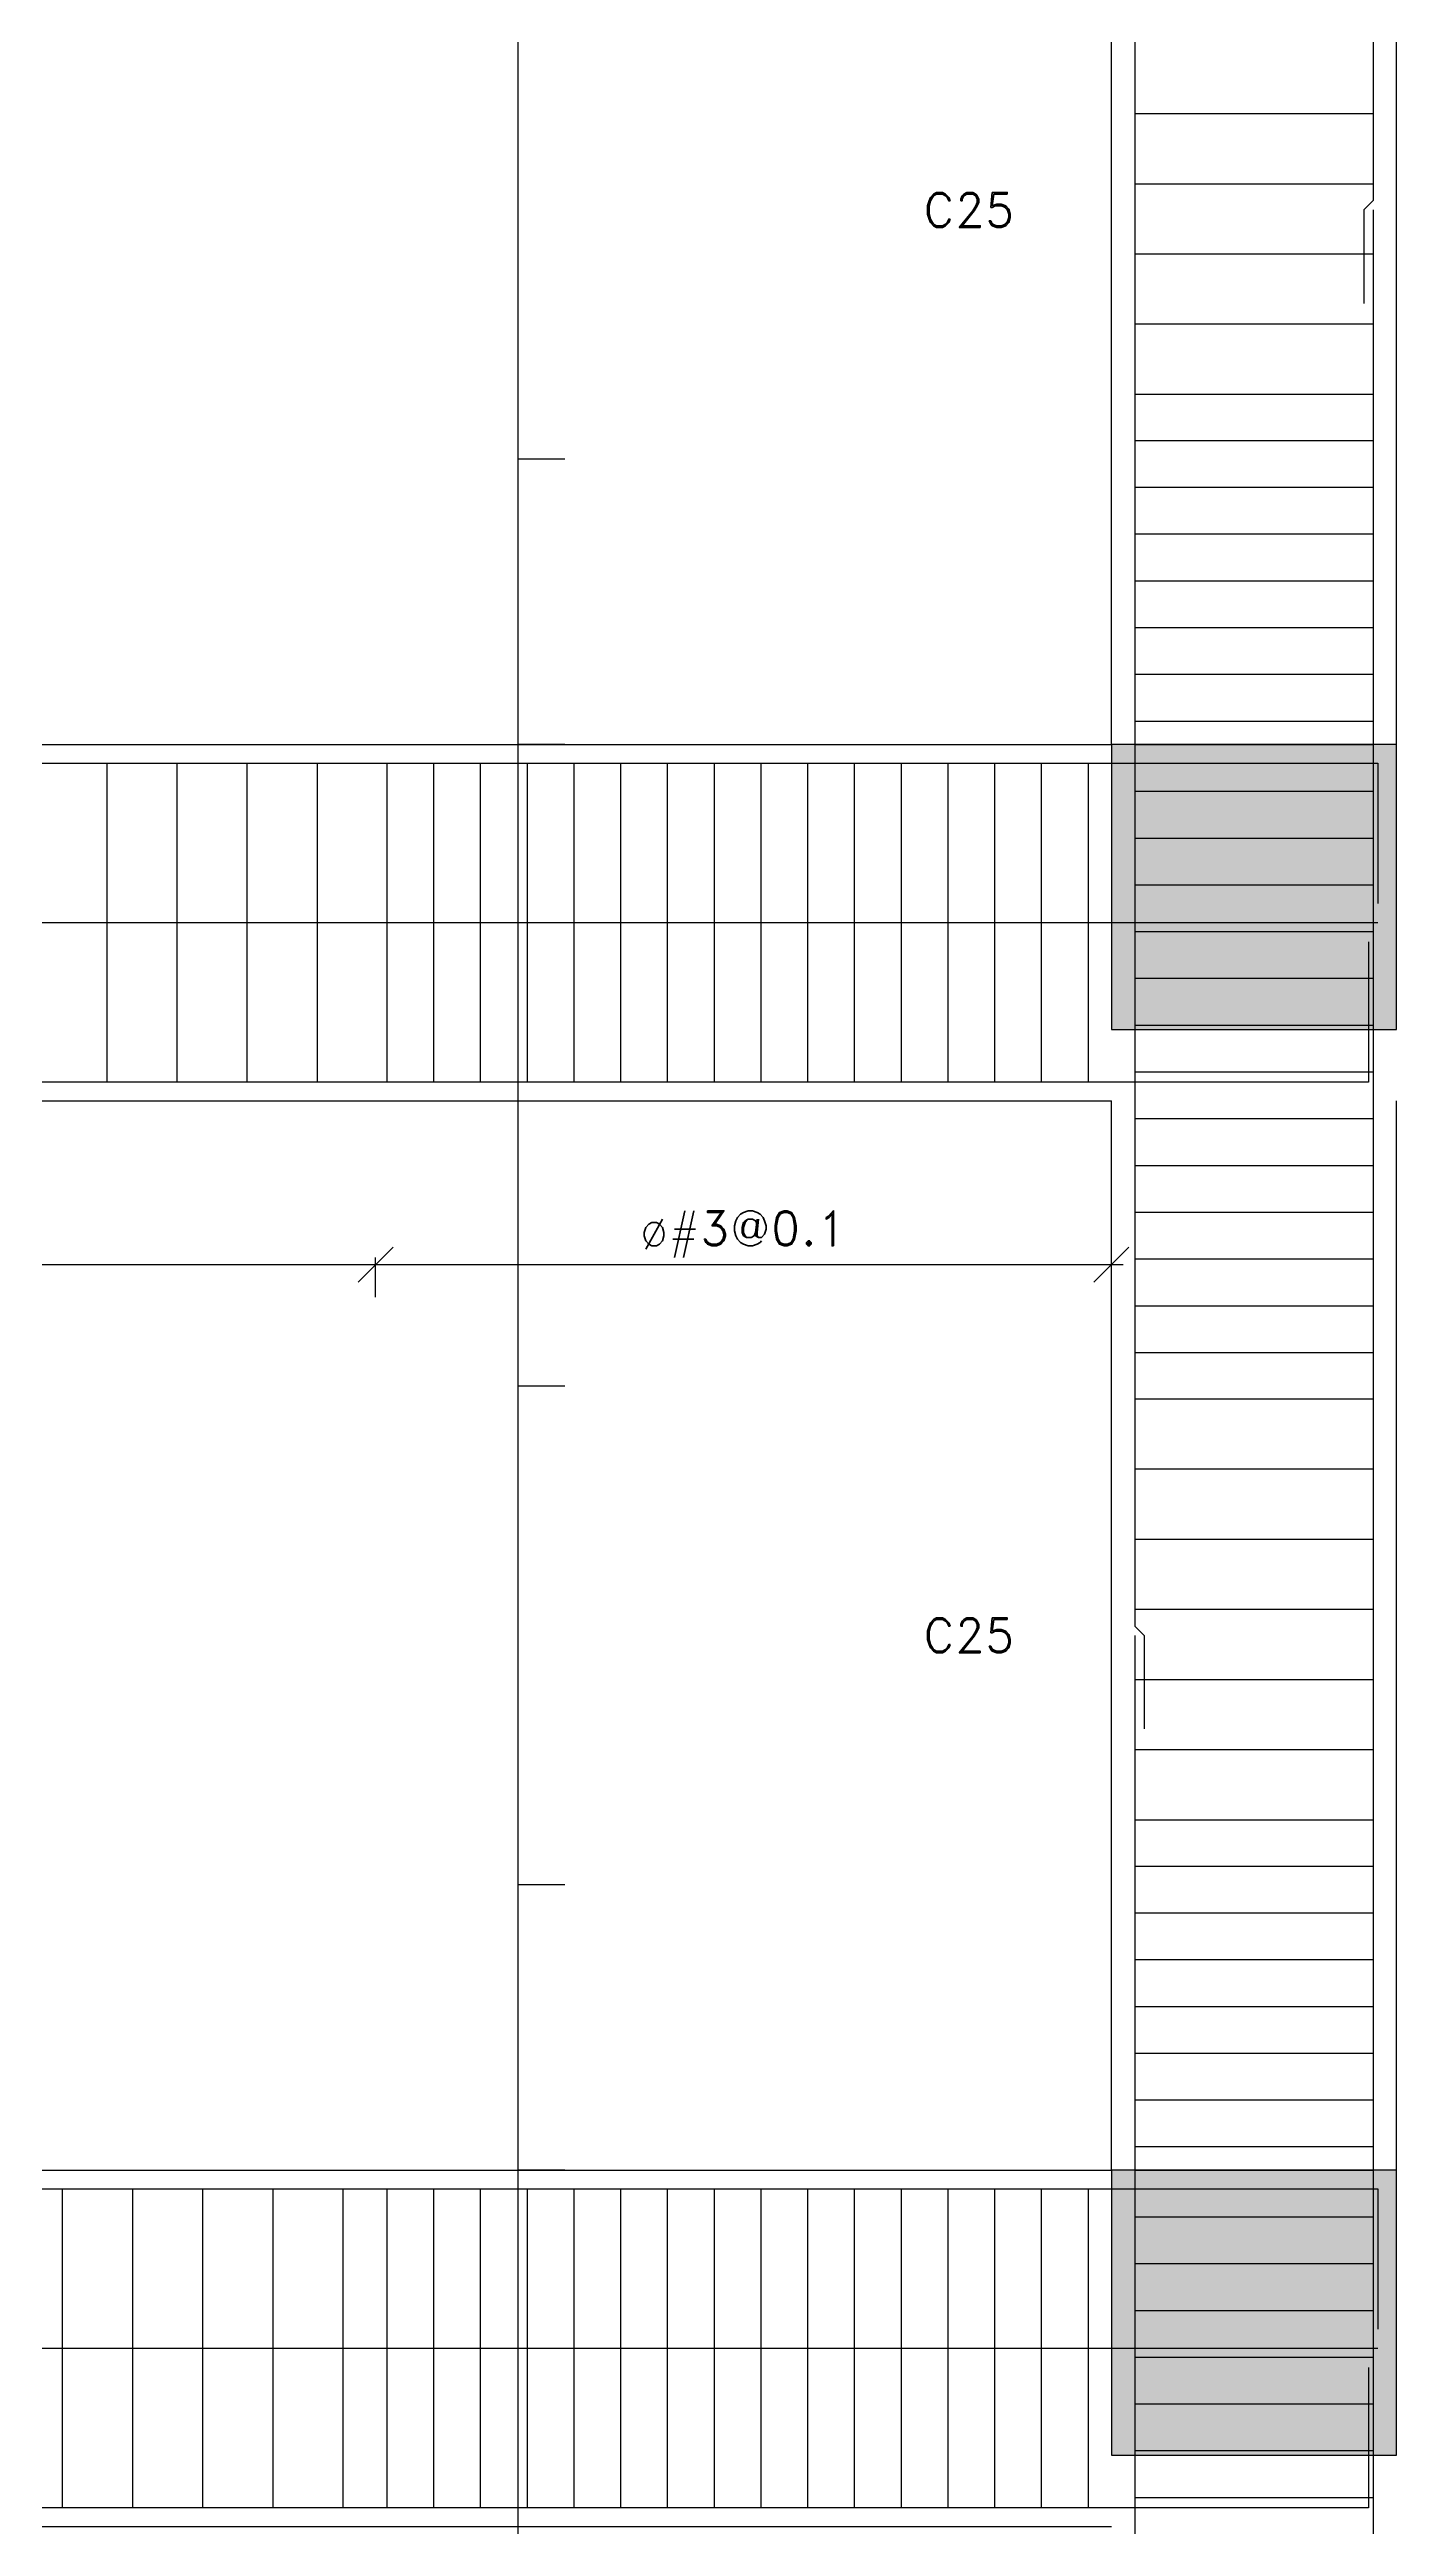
# Model space of a CAD drawing. Header units: inches. Extents: x 2674 to 28325, y -8016 to 21827.
# Drawn here: x 11392.3 to 11536.3, y -2017.1 to -1752.3 of the extents above; entities that cross this region are included whole.
import ezdxf

# ---------------------------------------------------------------- set-up
doc = ezdxf.new("R2010")
doc.units = ezdxf.units.IN
doc.header["$MEASUREMENT"] = 0
for name, color, linetype in [('Beam', 3, 'Continuous'), ('Beam elevation contour', 7, 'Continuous'), ('Beam rebar bot', 2, 'Continuous'), ('Beam rebar top', 2, 'Continuous'), ('Beam tie corner', 6, 'Continuous'), ('Beam tie mid', 4, 'Continuous'), ('Column elevation contorno', 7, 'Continuous'), ('Dimensions', 7, 'Continuous'), ('Porticos', 7, 'Continuous'), ('Texts', 7, 'Continuous')]:
    doc.layers.add(name, color=color, linetype=linetype)
doc.layers.add('Beam torsion rebar', color=7, linetype='Continuous', true_color=0xaf0000)
doc.styles.add('Letra', font='romand.shx')
doc.dimstyles.new('Dimension', dxfattribs={"dimscale": 0.083333, "dimtxt": 0.025, "dimasz": 0.025, "dimexe": 0.015, "dimexo": 0.03, "dimgap": 0.015, "dimtad": 1, "dimdec": 1, "dimzin": 0, "dimdsep": 46, "dimlunit": 4, "dimtxsty": 'Letra', "dimblk": 'OBLIQUE', "dimcen": 0.015, "dimdle": 0.025, "dimclrd": 256, "dimclre": 1, "dimclrt": 4, "dimadec": 0, "dimazin": 0, "dimtfac": 1, "dimtdec": 1, "dimtofl": 0, "dimtmove": 0, "dimatfit": 3, "dimfxl": 1, "dimtolj": 1, "dimtzin": 0, "dimarcsym": 0})

# ---------------------------------------------------------------- blocks, each defined once
blk = doc.blocks.new('_Oblique')
at = {"color": 0, "linetype": 'ByBlock', "lineweight": -2}
blk.add_line((-0.5, -0.5), (0.5, 0.5), dxfattribs=at)
blk = doc.blocks.new('*D647')
at = {"layer": 'Defpoints', "color": 0, "transparency": 16777216}
for p in [(11442.37, -1796.11), (11447.37, -1796.11), (11447.37, -1826.61)]:
    blk.add_point(p, dxfattribs=at)
at = {"layer": 'Dimensions', "color": 1, "linetype": 'ByBlock', "lineweight": -2, "transparency": 16777216}
for p, q in [((11447.37, -1796.11), (11442.37, -1796.11)), ((11447.37, -1826.61), (11442.37, -1826.61))]:
    blk.add_line(p, q, dxfattribs=at)
at = {"layer": 'Dimensions', "linetype": 'ByBlock', "lineweight": -2, "transparency": 16777216}
blk.add_line((11442.37, -1826.62), (11442.37, -1796.11), dxfattribs=at)
at = {"layer": 'Dimensions', "lineweight": -2, "transparency": 16777216, "xscale": 0.006249999999999999, "yscale": 0.006249999999999999, "zscale": 0.006249999999999999}
for p, rotation in [((11442.37, -1796.11), 90), ((11442.37, -1826.61), 270)]:
    blk.add_blockref('_Oblique', p, dxfattribs=dict(at, rotation=rotation))
at = {"layer": 'Dimensions', "color": 4, "transparency": 16777216, "insert": (11442.37, -1811.36), "char_height": 0.00625, "attachment_point": 5, "rotation": 90, "style": 'Letra'}
blk.add_mtext('\\A1;ø#3@0.1', dxfattribs=at)
blk = doc.blocks.new('*D649')
at = {"layer": 'Defpoints', "color": 0, "transparency": 16777216}
for p in [(11442.37, -1742.81), (11447.37, -1742.81), (11447.37, -1796.11)]:
    blk.add_point(p, dxfattribs=at)
at = {"layer": 'Dimensions', "color": 1, "linetype": 'ByBlock', "lineweight": -2, "transparency": 16777216}
for p, q in [((11447.37, -1742.81), (11442.37, -1742.81)), ((11447.37, -1796.11), (11442.37, -1796.11))]:
    blk.add_line(p, q, dxfattribs=at)
at = {"layer": 'Dimensions', "linetype": 'ByBlock', "lineweight": -2, "transparency": 16777216}
blk.add_line((11442.37, -1796.12), (11442.37, -1742.81), dxfattribs=at)
at = {"layer": 'Dimensions', "lineweight": -2, "transparency": 16777216, "xscale": 0.006249999999999999, "yscale": 0.006249999999999999, "zscale": 0.006249999999999999}
for p, rotation in [((11442.37, -1742.81), 90), ((11442.37, -1796.11), 270)]:
    blk.add_blockref('_Oblique', p, dxfattribs=dict(at, rotation=rotation))
at = {"layer": 'Dimensions', "color": 4, "transparency": 16777216, "insert": (11442.37, -1769.46), "char_height": 0.00625, "attachment_point": 5, "rotation": 90, "style": 'Letra'}
blk.add_mtext('\\A1;ø#3@0.15', dxfattribs=at)
blk = doc.blocks.new('*D650')
at = {"layer": 'Defpoints', "color": 0, "transparency": 16777216}
for p in [(11442.37, -1948.51), (11447.37, -1948.51), (11447.37, -1979.01)]:
    blk.add_point(p, dxfattribs=at)
at = {"layer": 'Dimensions', "color": 1, "linetype": 'ByBlock', "lineweight": -2, "transparency": 16777216}
for p, q in [((11447.37, -1948.51), (11442.37, -1948.51)), ((11447.37, -1979.01), (11442.37, -1979.01))]:
    blk.add_line(p, q, dxfattribs=at)
at = {"layer": 'Dimensions', "linetype": 'ByBlock', "lineweight": -2, "transparency": 16777216}
blk.add_line((11442.37, -1979.02), (11442.37, -1948.51), dxfattribs=at)
at = {"layer": 'Dimensions', "lineweight": -2, "transparency": 16777216, "xscale": 0.006249999999999999, "yscale": 0.006249999999999999, "zscale": 0.006249999999999999}
for p, rotation in [((11442.37, -1948.51), 90), ((11442.37, -1979.01), 270)]:
    blk.add_blockref('_Oblique', p, dxfattribs=dict(at, rotation=rotation))
at = {"layer": 'Dimensions', "color": 4, "transparency": 16777216, "insert": (11442.37, -1963.76), "char_height": 0.00625, "attachment_point": 5, "rotation": 90, "style": 'Letra'}
blk.add_mtext('\\A1;ø#3@0.1', dxfattribs=at)
blk = doc.blocks.new('*D651')
at = {"layer": 'Defpoints', "color": 0, "transparency": 16777216}
for p in [(11442.37, -1826.61), (11447.37, -1826.61), (11447.37, -1895.21)]:
    blk.add_point(p, dxfattribs=at)
at = {"layer": 'Dimensions', "color": 1, "linetype": 'ByBlock', "lineweight": -2, "transparency": 16777216}
for p, q in [((11447.37, -1826.61), (11442.37, -1826.61)), ((11447.37, -1895.21), (11442.37, -1895.21))]:
    blk.add_line(p, q, dxfattribs=at)
at = {"layer": 'Dimensions', "linetype": 'ByBlock', "lineweight": -2, "transparency": 16777216}
blk.add_line((11442.37, -1895.22), (11442.37, -1826.61), dxfattribs=at)
at = {"layer": 'Dimensions', "lineweight": -2, "transparency": 16777216, "xscale": 0.006249999999999999, "yscale": 0.006249999999999999, "zscale": 0.006249999999999999}
for p, rotation in [((11442.37, -1826.61), 90), ((11442.37, -1895.21), 270)]:
    blk.add_blockref('_Oblique', p, dxfattribs=dict(at, rotation=rotation))
at = {"layer": 'Dimensions', "color": 4, "transparency": 16777216, "insert": (11442.37, -1860.91), "char_height": 0.00625, "attachment_point": 5, "rotation": 90, "style": 'Letra'}
blk.add_mtext('\\A1;ø#3@0.1', dxfattribs=at)
blk = doc.blocks.new('*D652')
at = {"layer": 'Defpoints', "color": 0, "transparency": 16777216}
for p in [(11442.37, -1895.21), (11447.37, -1895.21), (11447.37, -1948.51)]:
    blk.add_point(p, dxfattribs=at)
at = {"layer": 'Dimensions', "color": 1, "linetype": 'ByBlock', "lineweight": -2, "transparency": 16777216}
for p, q in [((11447.37, -1895.21), (11442.37, -1895.21)), ((11447.37, -1948.51), (11442.37, -1948.51))]:
    blk.add_line(p, q, dxfattribs=at)
at = {"layer": 'Dimensions', "linetype": 'ByBlock', "lineweight": -2, "transparency": 16777216}
blk.add_line((11442.37, -1948.52), (11442.37, -1895.21), dxfattribs=at)
at = {"layer": 'Dimensions', "lineweight": -2, "transparency": 16777216, "xscale": 0.006249999999999999, "yscale": 0.006249999999999999, "zscale": 0.006249999999999999}
for p, rotation in [((11442.37, -1895.21), 90), ((11442.37, -1948.51), 270)]:
    blk.add_blockref('_Oblique', p, dxfattribs=dict(at, rotation=rotation))
at = {"layer": 'Dimensions', "color": 4, "transparency": 16777216, "insert": (11442.37, -1921.86), "char_height": 0.00625, "attachment_point": 5, "rotation": 90, "style": 'Letra'}
blk.add_mtext('\\A1;ø#3@0.15', dxfattribs=at)
blk = doc.blocks.new('*D654')
at = {"layer": 'Defpoints', "color": 0, "transparency": 16777216}
for p in [(11442.37, -1979.01), (11447.37, -1979.01), (11447.37, -2047.61)]:
    blk.add_point(p, dxfattribs=at)
at = {"layer": 'Dimensions', "color": 1, "linetype": 'ByBlock', "lineweight": -2, "transparency": 16777216}
for p, q in [((11447.37, -1979.01), (11442.37, -1979.01)), ((11447.37, -2047.61), (11442.37, -2047.61))]:
    blk.add_line(p, q, dxfattribs=at)
at = {"layer": 'Dimensions', "linetype": 'ByBlock', "lineweight": -2, "transparency": 16777216}
blk.add_line((11442.37, -2047.62), (11442.37, -1979.01), dxfattribs=at)
at = {"layer": 'Dimensions', "lineweight": -2, "transparency": 16777216, "xscale": 0.006249999999999999, "yscale": 0.006249999999999999, "zscale": 0.006249999999999999}
for p, rotation in [((11442.37, -1979.01), 90), ((11442.37, -2047.61), 270)]:
    blk.add_blockref('_Oblique', p, dxfattribs=dict(at, rotation=rotation))
at = {"layer": 'Dimensions', "color": 4, "transparency": 16777216, "insert": (11442.37, -2013.31), "char_height": 0.00625, "attachment_point": 5, "rotation": 90, "style": 'Letra'}
blk.add_mtext('\\A1;ø#3@0.1', dxfattribs=at)
blk = doc.blocks.new('*D217')
at = {"linetype": 'ByBlock', "lineweight": -2, "transparency": 16777216}
blk.add_line((730.7241, 7.4224), (732.3482, 7.4224), dxfattribs=at)
at = {"color": 1, "linetype": 'ByBlock', "lineweight": -2, "transparency": 16777216}
for p, q in [((730.7491, 7.3524), (730.7491, 7.4374)), ((732.3232, 7.3524), (732.3232, 7.4374))]:
    blk.add_line(p, q, dxfattribs=at)
at = {"layer": 'Defpoints', "transparency": 16777216}
for p in [(732.3232, 7.4224), (730.7491, 7.3224), (732.3232, 7.3224)]:
    blk.add_point(p, dxfattribs=at)
at = {"lineweight": -2, "transparency": 16777216, "xscale": 0.075, "yscale": 0.075, "zscale": 0.075, "rotation": 180}
blk.add_blockref('_Oblique', (730.7491, 7.4224), dxfattribs=at)
at = {"lineweight": -2, "transparency": 16777216, "xscale": 0.075, "yscale": 0.075, "zscale": 0.075}
blk.add_blockref('_Oblique', (732.3232, 7.4224), dxfattribs=at)
at = {"color": 4, "transparency": 16777216, "insert": (731.53615, 7.4374), "char_height": 0.075, "attachment_point": 8, "style": 'Letra'}
blk.add_mtext('ø#3@0.1', dxfattribs=at)
blk = doc.blocks.new('*D218')
at = {"linetype": 'ByBlock', "lineweight": -2, "transparency": 16777216}
blk.add_line((726.6841, 7.4224), (730.7741, 7.4224), dxfattribs=at)
at = {"color": 1, "linetype": 'ByBlock', "lineweight": -2, "transparency": 16777216}
for p, q in [((726.7091, 7.3524), (726.7091, 7.4374)), ((730.7491, 7.3524), (730.7491, 7.4374))]:
    blk.add_line(p, q, dxfattribs=at)
at = {"layer": 'Defpoints', "transparency": 16777216}
for p in [(730.7491, 7.4224), (726.7091, 7.3224), (730.7491, 7.3224)]:
    blk.add_point(p, dxfattribs=at)
at = {"lineweight": -2, "transparency": 16777216, "xscale": 0.075, "yscale": 0.075, "zscale": 0.075, "rotation": 180}
blk.add_blockref('_Oblique', (726.7091, 7.4224), dxfattribs=at)
at = {"lineweight": -2, "transparency": 16777216, "xscale": 0.075, "yscale": 0.075, "zscale": 0.075}
blk.add_blockref('_Oblique', (730.7491, 7.4224), dxfattribs=at)
at = {"color": 4, "transparency": 16777216, "insert": (728.7291, 7.4374), "char_height": 0.075, "attachment_point": 8, "style": 'Letra'}
blk.add_mtext('ø#3@0.15', dxfattribs=at)
blk = doc.blocks.new('FB 24 X 24')
blk.add_hatch(color=256).paths.add_polyline_path([(0.3048, 0.3048), (-0.3048, 0.3048), (-0.3048, -0.3048), (0.3048, -0.3048)])
at = {"color": 0}
blk.add_lwpolyline([(0.3048, 0.3048), (-0.3048, 0.3048), (-0.3048, -0.3048), (0.3048, -0.3048)], close=True, dxfattribs=at)
blk = doc.blocks.new('B33-B34-B35-B36-Story1')
at = {"layer": 'Beam elevation contour'}
for points in [[(725.1351, 5.4864), (732.3232, 5.4864)], [(725.1351, 4.7244), (732.3232, 4.7244)]]:
    blk.add_lwpolyline(points, dxfattribs=at)
at = {"layer": 'Beam rebar bot'}
blk.add_lwpolyline([(732.8728, 5.0644), (732.8728, 4.7644), (702.188, 4.7644), (702.188, 5.0644)], dxfattribs=at)
at = {"layer": 'Beam rebar top'}
blk.add_lwpolyline([(702.208, 5.1464), (702.208, 5.4464), (732.8928, 5.4464), (732.8928, 5.1464)], dxfattribs=at)
at = {"layer": 'Beam tie corner'}
for points in [[(730.7732, 5.4464), (730.7732, 4.7644)], [(730.8732, 5.4464), (730.8732, 4.7644)], [(730.9732, 5.4464), (730.9732, 4.7644)], [(731.0732, 5.4464), (731.0732, 4.7644)], [(731.1732, 5.4464), (731.1732, 4.7644)], [(731.2732, 5.4464), (731.2732, 4.7644)], [(731.3732, 5.4464), (731.3732, 4.7644)], [(731.4732, 5.4464), (731.4732, 4.7644)], [(731.5732, 5.4464), (731.5732, 4.7644)], [(731.6732, 5.4464), (731.6732, 4.7644)], [(731.7732, 5.4464), (731.7732, 4.7644)], [(731.8732, 5.4464), (731.8732, 4.7644)], [(731.9732, 5.4464), (731.9732, 4.7644)], [(732.0732, 5.4464), (732.0732, 4.7644)], [(732.1732, 5.4464), (732.1732, 4.7644)], [(732.2732, 5.4464), (732.2732, 4.7644)]]:
    blk.add_lwpolyline(points, dxfattribs=at)
at = {"layer": 'Beam tie mid'}
for points in [[(730.0791, 5.4464), (730.0791, 4.7644)], [(730.2291, 5.4464), (730.2291, 4.7644)], [(730.3791, 5.4464), (730.3791, 4.7644)], [(730.5291, 5.4464), (730.5291, 4.7644)], [(730.6791, 5.4464), (730.6791, 4.7644)]]:
    blk.add_lwpolyline(points, dxfattribs=at)
at = {"layer": 'Beam torsion rebar'}
blk.add_lwpolyline([(702.188, 5.1054), (732.8928, 5.1054)], dxfattribs=at)
at = {"layer": 'Beam', "color": 0}
blk.add_blockref('FB 24 X 24', (732.628, 5.1816), dxfattribs=at)
blk = doc.blocks.new('B33-B34-B35-B36-Story2')
at = {"layer": 'Beam elevation contour'}
for points in [[(725.1351, 8.5344), (732.3232, 8.5344)], [(725.1351, 7.7724), (732.3232, 7.7724)]]:
    blk.add_lwpolyline(points, dxfattribs=at)
at = {"layer": 'Beam rebar bot'}
blk.add_lwpolyline([(732.8728, 8.1124), (732.8728, 7.8124), (702.188, 7.8124), (702.188, 8.1124)], dxfattribs=at)
at = {"layer": 'Beam rebar top'}
blk.add_lwpolyline([(702.208, 8.1944), (702.208, 8.4944), (732.8928, 8.4944), (732.8928, 8.1944)], dxfattribs=at)
at = {"layer": 'Beam tie corner'}
for points in [[(730.7732, 8.4944), (730.7732, 7.8124)], [(730.8732, 8.4944), (730.8732, 7.8124)], [(730.9732, 8.4944), (730.9732, 7.8124)], [(731.0732, 8.4944), (731.0732, 7.8124)], [(731.1732, 8.4944), (731.1732, 7.8124)], [(731.2732, 8.4944), (731.2732, 7.8124)], [(731.3732, 8.4944), (731.3732, 7.8124)], [(731.4732, 8.4944), (731.4732, 7.8124)], [(731.5732, 8.4944), (731.5732, 7.8124)], [(731.6732, 8.4944), (731.6732, 7.8124)], [(731.7732, 8.4944), (731.7732, 7.8124)], [(731.8732, 8.4944), (731.8732, 7.8124)], [(731.9732, 8.4944), (731.9732, 7.8124)], [(732.0732, 8.4944), (732.0732, 7.8124)], [(732.1732, 8.4944), (732.1732, 7.8124)], [(732.2732, 8.4944), (732.2732, 7.8124)]]:
    blk.add_lwpolyline(points, dxfattribs=at)
at = {"layer": 'Beam tie mid'}
for points in [[(730.1741, 8.4944), (730.1741, 7.8124)], [(730.3241, 8.4944), (730.3241, 7.8124)], [(730.4741, 8.4944), (730.4741, 7.8124)], [(730.6241, 8.4944), (730.6241, 7.8124)]]:
    blk.add_lwpolyline(points, dxfattribs=at)
at = {"layer": 'Beam torsion rebar'}
blk.add_lwpolyline([(702.188, 8.1534), (732.8928, 8.1534)], dxfattribs=at)
at = {"layer": 'Beam', "color": 0}
blk.add_blockref('FB 24 X 24', (732.628, 8.2296), dxfattribs=at)
at = {"layer": 'Dimensions'}
for p1, p2, text, picture, middle in [((726.7091, 7.3224), (730.7491, 7.3224), 'ø#3@0.15', '*D218', (728.7291, 7.4224)), ((730.7491, 7.3224), (732.3232, 7.3224), 'ø#3@0.1', '*D217', (731.5362, 7.4224))]:
    dim = blk.add_aligned_dim(p1=p1, p2=p2, distance=0.1, text=text, dimstyle='Dimension', override={"dimtxt": 0.075, "dimasz": 0.075, "dimpost": '<>'}, dxfattribs=at)
    dim.commit()
    dim.dimension.update_dxf_attribs({"geometry": picture, "text_midpoint": middle})

msp = doc.modelspace()

# ---------------------------------------------------------------- linework, layer by layer
at = {"layer": 'Beam rebar bot'}
for points in [[(11533.81, -1464.66), (11533.81, -1768.46)], [(11508.33, -1617.06), (11508.33, -1920.86)], [(11532.81, -1769.46), (11533.81, -1768.46)], [(11532.81, -1769.46), (11532.81, -1779.46)], [(11533.81, -1769.46), (11533.81, -2073.26)], [(11509.33, -1921.86), (11508.33, -1920.86)], [(11508.33, -1921.86), (11508.33, -2210.42)], [(11509.33, -1921.86), (11509.33, -1931.86)]]:
    msp.add_lwpolyline(points, dxfattribs=at)
at = {"layer": 'Beam tie corner'}
for points in [[(11508.33, -1799.11), (11533.81, -1799.11)], [(11508.33, -1804.11), (11533.81, -1804.11)], [(11508.33, -1809.11), (11533.81, -1809.11)], [(11508.33, -1814.11), (11533.81, -1814.11)], [(11508.33, -1819.11), (11533.81, -1819.11)], [(11508.33, -1824.11), (11533.81, -1824.11)], [(11508.33, -1826.61), (11533.81, -1826.61)], [(11508.33, -1831.61), (11533.81, -1831.61)], [(11508.33, -1836.61), (11533.81, -1836.61)], [(11508.33, -1841.61), (11533.81, -1841.61)], [(11508.33, -1846.61), (11533.81, -1846.61)], [(11508.33, -1851.61), (11533.81, -1851.61)], [(11508.33, -1856.61), (11533.81, -1856.61)], [(11508.33, -1861.61), (11533.81, -1861.61)], [(11508.33, -1866.61), (11533.81, -1866.61)], [(11508.33, -1871.61), (11533.81, -1871.61)], [(11508.33, -1876.61), (11533.81, -1876.61)], [(11508.33, -1881.61), (11533.81, -1881.61)], [(11508.33, -1886.61), (11533.81, -1886.61)], [(11508.33, -1891.61), (11533.81, -1891.61)], [(11508.33, -1951.51), (11533.81, -1951.51)], [(11508.33, -1956.51), (11533.81, -1956.51)], [(11508.33, -1961.51), (11533.81, -1961.51)], [(11508.33, -1966.51), (11533.81, -1966.51)], [(11508.33, -1971.51), (11533.81, -1971.51)], [(11508.33, -1976.51), (11533.81, -1976.51)], [(11508.33, -1979.01), (11533.81, -1979.01)], [(11508.33, -1984.01), (11533.81, -1984.01)], [(11508.33, -1989.01), (11533.81, -1989.01)], [(11508.33, -1994.01), (11533.81, -1994.01)], [(11508.33, -1999.01), (11533.81, -1999.01)], [(11508.33, -2004.01), (11533.81, -2004.01)], [(11508.33, -2009.01), (11533.81, -2009.01)], [(11508.33, -2014.01), (11533.81, -2014.01)]]:
    msp.add_lwpolyline(points, dxfattribs=at)
at = {"layer": 'Beam tie mid'}
for points in [[(11508.33, -1759.16), (11533.81, -1759.16)], [(11508.33, -1766.66), (11533.81, -1766.66)], [(11508.33, -1774.16), (11533.81, -1774.16)], [(11508.33, -1781.66), (11533.81, -1781.66)], [(11508.33, -1789.16), (11533.81, -1789.16)], [(11508.33, -1794.11), (11533.81, -1794.11)], [(11508.33, -1896.56), (11533.81, -1896.56)], [(11508.33, -1904.06), (11533.81, -1904.06)], [(11508.33, -1911.56), (11533.81, -1911.56)], [(11508.33, -1919.06), (11533.81, -1919.06)], [(11508.33, -1926.56), (11533.81, -1926.56)], [(11508.33, -1934.06), (11533.81, -1934.06)], [(11508.33, -1941.56), (11533.81, -1941.56)], [(11508.33, -1946.51), (11533.81, -1946.51)]]:
    msp.add_lwpolyline(points, dxfattribs=at)
at = {"layer": 'Column elevation contorno'}
for points in [[(11505.83, -1826.61), (11505.83, -1712.31)], [(11536.31, -1826.61), (11536.31, -1712.31)], [(11505.83, -1979.01), (11505.83, -1864.71)], [(11536.31, -1979.01), (11536.31, -1864.71)]]:
    msp.add_lwpolyline(points, dxfattribs=at)

# ---------------------------------------------------------------- block references
at = {"layer": 'Porticos', "color": 0, "xscale": 49.99999999999999, "yscale": 49.99999999999999, "zscale": 49.99999999999999}
for name in ['B33-B34-B35-B36-Story2', 'B33-B34-B35-B36-Story1']:
    msp.add_blockref(name, (-25110.33, -2253.33), dxfattribs=at)

# ---------------------------------------------------------------- texts
at = {"layer": 'Texts', "char_height": 3.75, "width": 2.8358, "attachment_point": 5, "style": 'Letra'}
for insert in [(11490.59, -1769.46), (11490.59, -1921.86)]:
    msp.add_mtext('C25', dxfattribs=dict(at, insert=insert))

# ---------------------------------------------------------------- dimensions: what is measured, and where the dimension line sits
at = {"layer": 'Dimensions'}
for p1, p2, text, picture, middle in [((11447.37, -1796.11), (11447.37, -1742.81), 'ø#3@0.15', '*D649', (11442.37, -1769.46)), ((11447.37, -1826.61), (11447.37, -1796.11), 'ø#3@0.1', '*D647', (11442.37, -1811.36)), ((11447.37, -1895.21), (11447.37, -1826.61), 'ø#3@0.1', '*D651', (11442.37, -1860.91)), ((11447.37, -1948.51), (11447.37, -1895.21), 'ø#3@0.15', '*D652', (11442.37, -1921.86)), ((11447.37, -1979.01), (11447.37, -1948.51), 'ø#3@0.1', '*D650', (11442.37, -1963.76)), ((11447.37, -2047.61), (11447.37, -1979.01), 'ø#3@0.1', '*D654', (11442.37, -2013.31))]:
    dim = msp.add_aligned_dim(p1=p1, p2=p2, distance=5, text=text, dimstyle='Dimension', override={"dimscale": 0.083333, "dimtxt": 0.075, "dimasz": 0.075, "dimpost": '<>'}, dxfattribs=at)
    dim.commit()
    dim.dimension.update_dxf_attribs({"geometry": picture, "text_midpoint": middle})

doc.saveas('drawing.dxf')
